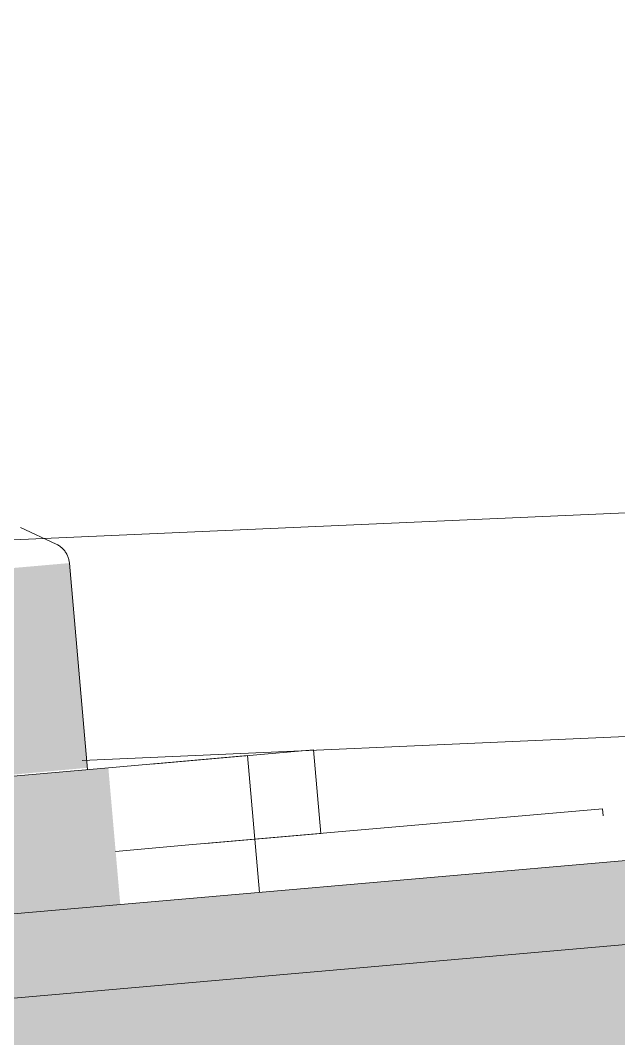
# Model space of a CAD drawing. Header units: metres. Extents: x -4613 to -4328, y -1 to 30.
# Drawn here: x -4567.63201 to -4567.61059, y 16.93829 to 16.97471 of the extents above; entities that cross this region are included whole.
import ezdxf

# ---------------------------------------------------------------- set-up
doc = ezdxf.new("R2010")
doc.units = ezdxf.units.M
doc.layers.add('Q-SPCQ', color=91, linetype='Continuous', lineweight=5)

# ---------------------------------------------------------------- blocks, each defined once
blk = doc.blocks.new('Static Line_Sayfa_Metal Deck_Pan Mount - Up to 15 _ pitch - Max 2 Users-1845519-SOUTH WEST')
at = {"layer": 'Q-SPCQ'}
h = blk.add_hatch(color=256, dxfattribs=at)
h.paths.add_polyline_path([(-4567.651017, 16.946037), (-4567.649344, 16.947975), (-4567.651006, 16.946197)])
h.paths.add_polyline_path([(-4567.64461, 16.946597), (-4567.629616, 16.947975), (-4567.630256, 16.955299), (-4567.645257, 16.953987), (-4567.644731, 16.947975)])
h = blk.add_hatch(color=256, dxfattribs=at)
h.paths.add_polyline_path([(-4567.73987, 16.926006), (-4567.727078, 16.928461), (-4567.725941, 16.932705), (-4567.740346, 16.931445), (-4567.740085, 16.928461)])
h.paths.add_polyline_path([(-4567.724264, 16.927372), (-4567.581245, 16.940111), (-4567.583076, 16.944038), (-4567.72308, 16.93179), (-4567.723972, 16.928461)])
h.paths.add_polyline_path([(-4567.577963, 16.940171), (-4567.540632, 16.943437), (-4567.541107, 16.948876), (-4567.579766, 16.944038), (-4567.579226, 16.942881)])
for points in [[(-4567.653339, 16.940902), (-4567.628435, 16.943081), (-4567.628863, 16.947975), (-4567.653768, 16.945796)], [(-4567.727444, 16.927093), (-4567.723972, 16.928461), (-4567.72308, 16.93179), (-4567.583076, 16.944038), (-4567.579226, 16.940061), (-4567.577963, 16.940171), (-4567.581245, 16.94721), (-4567.725434, 16.934595), (-4567.727078, 16.928461)], [(-4567.626111, 16.945204), (-4567.626111, 16.945204)], [(-4567.626111, 16.945204), (-4567.626111, 16.945204)], [(-4567.626111, 16.945204), (-4567.626111, 16.945204)], [(-4567.626111, 16.945204), (-4567.626111, 16.945204)], [(-4567.626111, 16.945204), (-4567.626111, 16.945204)], [(-4567.626111, 16.945204), (-4567.626111, 16.945204)], [(-4567.626111, 16.945204), (-4567.626111, 16.945204)]]:
    blk.add_hatch(color=256, dxfattribs=at).paths.add_polyline_path(points)
for p, q in [((-4567.630731, 16.955977), (-4567.632011, 16.956574)), ((-4567.630731, 16.955977), (-4567.632011, 16.956574)), ((-4567.630731, 16.955977), (-4567.632011, 16.956574)), ((-4567.630731, 16.955977), (-4567.632011, 16.956574)), ((-4567.630731, 16.955977), (-4567.632011, 16.956574)), ((-4567.630731, 16.955977), (-4567.632011, 16.956574)), ((-4567.630731, 16.955977), (-4567.632011, 16.956574)), ((-4567.630731, 16.955977), (-4567.632011, 16.956574)), ((-4567.630731, 16.955977), (-4567.632011, 16.956574)), ((-4567.630731, 16.955977), (-4567.632011, 16.956574)), ((-4567.630731, 16.955977), (-4567.632011, 16.956574)), ((-4567.630731, 16.955977), (-4567.632011, 16.956574)), ((-4567.630731, 16.955977), (-4567.632011, 16.956574)), ((-4567.630731, 16.955977), (-4567.632011, 16.956574)), ((-4567.630731, 16.955977), (-4567.632011, 16.956574)), ((-4567.630731, 16.955977), (-4567.632011, 16.956574)), ((-4567.630731, 16.955977), (-4567.632011, 16.956574)), ((-4567.62961, 16.94791), (-4567.630256, 16.955299)), ((-4567.627315, 16.94811), (-4567.621516, 16.948618)), ((-4567.627315, 16.94811), (-4567.621516, 16.948618)), ((-4567.627315, 16.94811), (-4567.621516, 16.948618)), ((-4567.627315, 16.94811), (-4567.621516, 16.948618)), ((-4567.627315, 16.94811), (-4567.621516, 16.948618)), ((-4567.627315, 16.94811), (-4567.621516, 16.948618)), ((-4567.627315, 16.94811), (-4567.621516, 16.948618)), ((-4567.627315, 16.94811), (-4567.621516, 16.948618)), ((-4567.627315, 16.94811), (-4567.621516, 16.948618)), ((-4567.627315, 16.94811), (-4567.621516, 16.948618)), ((-4567.627315, 16.94811), (-4567.621516, 16.948618)), ((-4567.627315, 16.94811), (-4567.621516, 16.948618)), ((-4567.627315, 16.94811), (-4567.621516, 16.948618)), ((-4567.627315, 16.94811), (-4567.621516, 16.948618)), ((-4567.627315, 16.94811), (-4567.621516, 16.948618)), ((-4567.627315, 16.94811), (-4567.621516, 16.948618)), ((-4567.627315, 16.94811), (-4567.621516, 16.948618)), ((-4567.627315, 16.94811), (-4567.621516, 16.948618)), ((-4567.627315, 16.94811), (-4567.621516, 16.948618)), ((-4567.627315, 16.94811), (-4567.621516, 16.948618)), ((-4567.627315, 16.94811), (-4567.621516, 16.948618)), ((-4567.627315, 16.94811), (-4567.621516, 16.948618)), ((-4567.627315, 16.94811), (-4567.621516, 16.948618)), ((-4567.627315, 16.94811), (-4567.621516, 16.948618)), ((-4567.627315, 16.94811), (-4567.621516, 16.948618)), ((-4567.627315, 16.94811), (-4567.621516, 16.948618)), ((-4567.627315, 16.94811), (-4567.621516, 16.948618)), ((-4567.627315, 16.94811), (-4567.621516, 16.948618)), ((-4567.627315, 16.94811), (-4567.621516, 16.948618)), ((-4567.627315, 16.94811), (-4567.621516, 16.948618)), ((-4567.627315, 16.94811), (-4567.621516, 16.948618)), ((-4567.627315, 16.94811), (-4567.621516, 16.948618)), ((-4567.627315, 16.94811), (-4567.621516, 16.948618)), ((-4567.627315, 16.94811), (-4567.621516, 16.948618)), ((-4567.621254, 16.945629), (-4567.621516, 16.948618)), ((-4567.621254, 16.945629), (-4567.621516, 16.948618)), ((-4567.621254, 16.945629), (-4567.621516, 16.948618)), ((-4567.621254, 16.945629), (-4567.621516, 16.948618)), ((-4567.621254, 16.945629), (-4567.621516, 16.948618)), ((-4567.621254, 16.945629), (-4567.621516, 16.948618)), ((-4567.621254, 16.945629), (-4567.621516, 16.948618)), ((-4567.621254, 16.945629), (-4567.621516, 16.948618)), ((-4567.621254, 16.945629), (-4567.621516, 16.948618)), ((-4567.621254, 16.945629), (-4567.621516, 16.948618)), ((-4567.621254, 16.945629), (-4567.621516, 16.948618)), ((-4567.621254, 16.945629), (-4567.621516, 16.948618)), ((-4567.621254, 16.945629), (-4567.621516, 16.948618)), ((-4567.621254, 16.945629), (-4567.621516, 16.948618)), ((-4567.621254, 16.945629), (-4567.621516, 16.948618)), ((-4567.621254, 16.945629), (-4567.621516, 16.948618)), ((-4567.621254, 16.945629), (-4567.621516, 16.948618)), ((-4567.623882, 16.948411), (-4567.628863, 16.947975)), ((-4567.623882, 16.948411), (-4567.628863, 16.947975)), ((-4567.623882, 16.948411), (-4567.628863, 16.947975)), ((-4567.623882, 16.948411), (-4567.628863, 16.947975)), ((-4567.623454, 16.943517), (-4567.623882, 16.948411)), ((-4567.623454, 16.943517), (-4567.623882, 16.948411)), ((-4567.653768, 16.945796), (-4567.628863, 16.947975)), ((-4567.581245, 16.94721), (-4567.725434, 16.934595)), ((-4567.611168, 16.946512), (-4567.626111, 16.945204)), ((-4567.611168, 16.946512), (-4567.626111, 16.945204)), ((-4567.611168, 16.946512), (-4567.626111, 16.945204)), ((-4567.611168, 16.946512), (-4567.626111, 16.945204)), ((-4567.611168, 16.946512), (-4567.626111, 16.945204)), ((-4567.611168, 16.946512), (-4567.626111, 16.945204)), ((-4567.611168, 16.946512), (-4567.626111, 16.945204)), ((-4567.611168, 16.946512), (-4567.626111, 16.945204)), ((-4567.611168, 16.946512), (-4567.626111, 16.945204)), ((-4567.611168, 16.946512), (-4567.626111, 16.945204)), ((-4567.611168, 16.946512), (-4567.626111, 16.945204)), ((-4567.611168, 16.946512), (-4567.626111, 16.945204)), ((-4567.611168, 16.946512), (-4567.626111, 16.945204)), ((-4567.611168, 16.946512), (-4567.626111, 16.945204)), ((-4567.611168, 16.946512), (-4567.626111, 16.945204)), ((-4567.611168, 16.946512), (-4567.626111, 16.945204)), ((-4567.611168, 16.946512), (-4567.626111, 16.945204)), ((-4567.611168, 16.946512), (-4567.626111, 16.945204)), ((-4567.611168, 16.946512), (-4567.626111, 16.945204)), ((-4567.611168, 16.946512), (-4567.626111, 16.945204)), ((-4567.611168, 16.946512), (-4567.626111, 16.945204)), ((-4567.611168, 16.946512), (-4567.626111, 16.945204)), ((-4567.611168, 16.946512), (-4567.626111, 16.945204)), ((-4567.611168, 16.946512), (-4567.626111, 16.945204)), ((-4567.611168, 16.946512), (-4567.626111, 16.945204)), ((-4567.611168, 16.946512), (-4567.626111, 16.945204)), ((-4567.611168, 16.946512), (-4567.626111, 16.945204)), ((-4567.611168, 16.946512), (-4567.626111, 16.945204)), ((-4567.611168, 16.946512), (-4567.626111, 16.945204)), ((-4567.611168, 16.946512), (-4567.626111, 16.945204)), ((-4567.611168, 16.946512), (-4567.626111, 16.945204)), ((-4567.611168, 16.946512), (-4567.626111, 16.945204)), ((-4567.611168, 16.946512), (-4567.626111, 16.945204)), ((-4567.611168, 16.946512), (-4567.626111, 16.945204)), ((-4567.611146, 16.946263), (-4567.611168, 16.946512)), ((-4567.611146, 16.946263), (-4567.611168, 16.946512)), ((-4567.611146, 16.946263), (-4567.611168, 16.946512)), ((-4567.611146, 16.946263), (-4567.611168, 16.946512)), ((-4567.611146, 16.946263), (-4567.611168, 16.946512)), ((-4567.611146, 16.946263), (-4567.611168, 16.946512)), ((-4567.611146, 16.946263), (-4567.611168, 16.946512)), ((-4567.611146, 16.946263), (-4567.611168, 16.946512)), ((-4567.611146, 16.946263), (-4567.611168, 16.946512)), ((-4567.611146, 16.946263), (-4567.611168, 16.946512)), ((-4567.611146, 16.946263), (-4567.611168, 16.946512)), ((-4567.611146, 16.946263), (-4567.611168, 16.946512)), ((-4567.611146, 16.946263), (-4567.611168, 16.946512)), ((-4567.611146, 16.946263), (-4567.611168, 16.946512)), ((-4567.611146, 16.946263), (-4567.611168, 16.946512)), ((-4567.611146, 16.946263), (-4567.611168, 16.946512)), ((-4567.611146, 16.946263), (-4567.611168, 16.946512)), ((-4567.621254, 16.945629), (-4567.625385, 16.945268)), ((-4567.621254, 16.945629), (-4567.625385, 16.945268)), ((-4567.621254, 16.945629), (-4567.625385, 16.945268)), ((-4567.621254, 16.945629), (-4567.625385, 16.945268)), ((-4567.621254, 16.945629), (-4567.625385, 16.945268)), ((-4567.621254, 16.945629), (-4567.625385, 16.945268)), ((-4567.621254, 16.945629), (-4567.625385, 16.945268)), ((-4567.621254, 16.945629), (-4567.625385, 16.945268)), ((-4567.621254, 16.945629), (-4567.625385, 16.945268)), ((-4567.621254, 16.945629), (-4567.625385, 16.945268)), ((-4567.621254, 16.945629), (-4567.625385, 16.945268)), ((-4567.621254, 16.945629), (-4567.625385, 16.945268)), ((-4567.621254, 16.945629), (-4567.625385, 16.945268)), ((-4567.621254, 16.945629), (-4567.625385, 16.945268)), ((-4567.621254, 16.945629), (-4567.625385, 16.945268)), ((-4567.621254, 16.945629), (-4567.625385, 16.945268)), ((-4567.621254, 16.945629), (-4567.625385, 16.945268)), ((-4567.621254, 16.945629), (-4567.625385, 16.945268)), ((-4567.621254, 16.945629), (-4567.625385, 16.945268)), ((-4567.621254, 16.945629), (-4567.625385, 16.945268)), ((-4567.621254, 16.945629), (-4567.625385, 16.945268)), ((-4567.621254, 16.945629), (-4567.625385, 16.945268)), ((-4567.621254, 16.945629), (-4567.625385, 16.945268)), ((-4567.621254, 16.945629), (-4567.625385, 16.945268)), ((-4567.621254, 16.945629), (-4567.625385, 16.945268)), ((-4567.621254, 16.945629), (-4567.625385, 16.945268)), ((-4567.621254, 16.945629), (-4567.625385, 16.945268)), ((-4567.621254, 16.945629), (-4567.625385, 16.945268)), ((-4567.621254, 16.945629), (-4567.625385, 16.945268)), ((-4567.621254, 16.945629), (-4567.625385, 16.945268)), ((-4567.621254, 16.945629), (-4567.625385, 16.945268)), ((-4567.621254, 16.945629), (-4567.625385, 16.945268)), ((-4567.621254, 16.945629), (-4567.625385, 16.945268)), ((-4567.621254, 16.945629), (-4567.625385, 16.945268)), ((-4567.626111, 16.945204), (-4567.628601, 16.944986)), ((-4567.72308, 16.93179), (-4567.583076, 16.944038))]:
    blk.add_line(p, q, dxfattribs=at)
at = {"layer": 'Q-SPCQ', "flags": 128}
for points in [[(-4567.630731, 16.955977), (-4567.630701, 16.955962), (-4567.630672, 16.955947), (-4567.630644, 16.95593), (-4567.630616, 16.955912), (-4567.630589, 16.955893), (-4567.630563, 16.955872), (-4567.630537, 16.955851), (-4567.630513, 16.955829), (-4567.630489, 16.955806), (-4567.630466, 16.955782), (-4567.630445, 16.955757), (-4567.630424, 16.955731), (-4567.630405, 16.955704), (-4567.630386, 16.955677), (-4567.630369, 16.955649), (-4567.630352, 16.95562), (-4567.630337, 16.95559), (-4567.630323, 16.95556), (-4567.630311, 16.95553), (-4567.630299, 16.955499), (-4567.630289, 16.955467), (-4567.63028, 16.955436), (-4567.630272, 16.955403), (-4567.630266, 16.955371), (-4567.630261, 16.955338)], [(-4567.630731, 16.955977), (-4567.630701, 16.955962), (-4567.630672, 16.955947), (-4567.630644, 16.95593), (-4567.630616, 16.955912), (-4567.630589, 16.955893), (-4567.630563, 16.955872), (-4567.630537, 16.955851), (-4567.630513, 16.955829), (-4567.630489, 16.955806), (-4567.630466, 16.955782), (-4567.630445, 16.955757), (-4567.630424, 16.955731), (-4567.630405, 16.955704), (-4567.630386, 16.955677), (-4567.630369, 16.955649), (-4567.630352, 16.95562), (-4567.630337, 16.95559), (-4567.630323, 16.95556), (-4567.630311, 16.95553), (-4567.630299, 16.955499), (-4567.630289, 16.955467), (-4567.63028, 16.955436), (-4567.630272, 16.955403), (-4567.630266, 16.955371), (-4567.630261, 16.955338)], [(-4567.630731, 16.955977), (-4567.630701, 16.955962), (-4567.630672, 16.955947), (-4567.630644, 16.95593), (-4567.630616, 16.955912), (-4567.630589, 16.955893), (-4567.630563, 16.955872), (-4567.630537, 16.955851), (-4567.630513, 16.955829), (-4567.630489, 16.955806), (-4567.630466, 16.955782), (-4567.630445, 16.955757), (-4567.630424, 16.955731), (-4567.630405, 16.955704), (-4567.630386, 16.955677), (-4567.630369, 16.955649), (-4567.630352, 16.95562), (-4567.630337, 16.95559), (-4567.630323, 16.95556), (-4567.630311, 16.95553), (-4567.630299, 16.955499), (-4567.630289, 16.955467), (-4567.63028, 16.955436), (-4567.630272, 16.955403), (-4567.630266, 16.955371), (-4567.630261, 16.955338)], [(-4567.630731, 16.955977), (-4567.630701, 16.955962), (-4567.630672, 16.955947), (-4567.630644, 16.95593), (-4567.630616, 16.955912), (-4567.630589, 16.955893), (-4567.630563, 16.955872), (-4567.630537, 16.955851), (-4567.630513, 16.955829), (-4567.630489, 16.955806), (-4567.630466, 16.955782), (-4567.630445, 16.955757), (-4567.630424, 16.955731), (-4567.630405, 16.955704), (-4567.630386, 16.955677), (-4567.630369, 16.955649), (-4567.630352, 16.95562), (-4567.630337, 16.95559), (-4567.630323, 16.95556), (-4567.630311, 16.95553), (-4567.630299, 16.955499), (-4567.630289, 16.955467), (-4567.63028, 16.955436), (-4567.630272, 16.955403), (-4567.630266, 16.955371), (-4567.630261, 16.955338)], [(-4567.630731, 16.955977), (-4567.630701, 16.955962), (-4567.630672, 16.955947), (-4567.630644, 16.95593), (-4567.630616, 16.955912), (-4567.630589, 16.955893), (-4567.630563, 16.955872), (-4567.630537, 16.955851), (-4567.630513, 16.955829), (-4567.630489, 16.955806), (-4567.630466, 16.955782), (-4567.630445, 16.955757), (-4567.630424, 16.955731), (-4567.630405, 16.955704), (-4567.630386, 16.955677), (-4567.630369, 16.955649), (-4567.630352, 16.95562), (-4567.630337, 16.95559), (-4567.630323, 16.95556), (-4567.630311, 16.95553), (-4567.630299, 16.955499), (-4567.630289, 16.955467), (-4567.63028, 16.955436), (-4567.630272, 16.955403), (-4567.630266, 16.955371), (-4567.630261, 16.955338)], [(-4567.630731, 16.955977), (-4567.630701, 16.955962), (-4567.630672, 16.955947), (-4567.630644, 16.95593), (-4567.630616, 16.955912), (-4567.630589, 16.955893), (-4567.630563, 16.955872), (-4567.630537, 16.955851), (-4567.630513, 16.955829), (-4567.630489, 16.955806), (-4567.630466, 16.955782), (-4567.630445, 16.955757), (-4567.630424, 16.955731), (-4567.630405, 16.955704), (-4567.630386, 16.955677), (-4567.630369, 16.955649), (-4567.630352, 16.95562), (-4567.630337, 16.95559), (-4567.630323, 16.95556), (-4567.630311, 16.95553), (-4567.630299, 16.955499), (-4567.630289, 16.955467), (-4567.63028, 16.955436), (-4567.630272, 16.955403), (-4567.630266, 16.955371), (-4567.630261, 16.955338)], [(-4567.630731, 16.955977), (-4567.630701, 16.955962), (-4567.630672, 16.955947), (-4567.630644, 16.95593), (-4567.630616, 16.955912), (-4567.630589, 16.955893), (-4567.630563, 16.955872), (-4567.630537, 16.955851), (-4567.630513, 16.955829), (-4567.630489, 16.955806), (-4567.630466, 16.955782), (-4567.630445, 16.955757), (-4567.630424, 16.955731), (-4567.630405, 16.955704), (-4567.630386, 16.955677), (-4567.630369, 16.955649), (-4567.630352, 16.95562), (-4567.630337, 16.95559), (-4567.630323, 16.95556), (-4567.630311, 16.95553), (-4567.630299, 16.955499), (-4567.630289, 16.955467), (-4567.63028, 16.955436), (-4567.630272, 16.955403), (-4567.630266, 16.955371), (-4567.630261, 16.955338)], [(-4567.630731, 16.955977), (-4567.630701, 16.955962), (-4567.630672, 16.955947), (-4567.630644, 16.95593), (-4567.630616, 16.955912), (-4567.630589, 16.955893), (-4567.630563, 16.955872), (-4567.630537, 16.955851), (-4567.630513, 16.955829), (-4567.630489, 16.955806), (-4567.630466, 16.955782), (-4567.630445, 16.955757), (-4567.630424, 16.955731), (-4567.630405, 16.955704), (-4567.630386, 16.955677), (-4567.630369, 16.955649), (-4567.630352, 16.95562), (-4567.630337, 16.95559), (-4567.630323, 16.95556), (-4567.630311, 16.95553), (-4567.630299, 16.955499), (-4567.630289, 16.955467), (-4567.63028, 16.955436), (-4567.630272, 16.955403), (-4567.630266, 16.955371), (-4567.630261, 16.955338)], [(-4567.630731, 16.955977), (-4567.630701, 16.955962), (-4567.630672, 16.955947), (-4567.630644, 16.95593), (-4567.630616, 16.955912), (-4567.630589, 16.955893), (-4567.630563, 16.955872), (-4567.630537, 16.955851), (-4567.630513, 16.955829), (-4567.630489, 16.955806), (-4567.630466, 16.955782), (-4567.630445, 16.955757), (-4567.630424, 16.955731), (-4567.630405, 16.955704), (-4567.630386, 16.955677), (-4567.630369, 16.955649), (-4567.630352, 16.95562), (-4567.630337, 16.95559), (-4567.630323, 16.95556), (-4567.630311, 16.95553), (-4567.630299, 16.955499), (-4567.630289, 16.955467), (-4567.63028, 16.955436), (-4567.630272, 16.955403), (-4567.630266, 16.955371), (-4567.630261, 16.955338)], [(-4567.630731, 16.955977), (-4567.630701, 16.955962), (-4567.630672, 16.955947), (-4567.630644, 16.95593), (-4567.630616, 16.955912), (-4567.630589, 16.955893), (-4567.630563, 16.955872), (-4567.630537, 16.955851), (-4567.630513, 16.955829), (-4567.630489, 16.955806), (-4567.630466, 16.955782), (-4567.630445, 16.955757), (-4567.630424, 16.955731), (-4567.630405, 16.955704), (-4567.630386, 16.955677), (-4567.630369, 16.955649), (-4567.630352, 16.95562), (-4567.630337, 16.95559), (-4567.630323, 16.95556), (-4567.630311, 16.95553), (-4567.630299, 16.955499), (-4567.630289, 16.955467), (-4567.63028, 16.955436), (-4567.630272, 16.955403), (-4567.630266, 16.955371), (-4567.630261, 16.955338)], [(-4567.630731, 16.955977), (-4567.630701, 16.955962), (-4567.630672, 16.955947), (-4567.630644, 16.95593), (-4567.630616, 16.955912), (-4567.630589, 16.955893), (-4567.630563, 16.955872), (-4567.630537, 16.955851), (-4567.630513, 16.955829), (-4567.630489, 16.955806), (-4567.630466, 16.955782), (-4567.630445, 16.955757), (-4567.630424, 16.955731), (-4567.630405, 16.955704), (-4567.630386, 16.955677), (-4567.630369, 16.955649), (-4567.630352, 16.95562), (-4567.630337, 16.95559), (-4567.630323, 16.95556), (-4567.630311, 16.95553), (-4567.630299, 16.955499), (-4567.630289, 16.955467), (-4567.63028, 16.955436), (-4567.630272, 16.955403), (-4567.630266, 16.955371), (-4567.630261, 16.955338)], [(-4567.630731, 16.955977), (-4567.630701, 16.955962), (-4567.630672, 16.955947), (-4567.630644, 16.95593), (-4567.630616, 16.955912), (-4567.630589, 16.955893), (-4567.630563, 16.955872), (-4567.630537, 16.955851), (-4567.630513, 16.955829), (-4567.630489, 16.955806), (-4567.630466, 16.955782), (-4567.630445, 16.955757), (-4567.630424, 16.955731), (-4567.630405, 16.955704), (-4567.630386, 16.955677), (-4567.630369, 16.955649), (-4567.630352, 16.95562), (-4567.630337, 16.95559), (-4567.630323, 16.95556), (-4567.630311, 16.95553), (-4567.630299, 16.955499), (-4567.630289, 16.955467), (-4567.63028, 16.955436), (-4567.630272, 16.955403), (-4567.630266, 16.955371), (-4567.630261, 16.955338)], [(-4567.630731, 16.955977), (-4567.630701, 16.955962), (-4567.630672, 16.955947), (-4567.630644, 16.95593), (-4567.630616, 16.955912), (-4567.630589, 16.955893), (-4567.630563, 16.955872), (-4567.630537, 16.955851), (-4567.630513, 16.955829), (-4567.630489, 16.955806), (-4567.630466, 16.955782), (-4567.630445, 16.955757), (-4567.630424, 16.955731), (-4567.630405, 16.955704), (-4567.630386, 16.955677), (-4567.630369, 16.955649), (-4567.630352, 16.95562), (-4567.630337, 16.95559), (-4567.630323, 16.95556), (-4567.630311, 16.95553), (-4567.630299, 16.955499), (-4567.630289, 16.955467), (-4567.63028, 16.955436), (-4567.630272, 16.955403), (-4567.630266, 16.955371), (-4567.630261, 16.955338)], [(-4567.630731, 16.955977), (-4567.630701, 16.955962), (-4567.630672, 16.955947), (-4567.630644, 16.95593), (-4567.630616, 16.955912), (-4567.630589, 16.955893), (-4567.630563, 16.955872), (-4567.630537, 16.955851), (-4567.630513, 16.955829), (-4567.630489, 16.955806), (-4567.630466, 16.955782), (-4567.630445, 16.955757), (-4567.630424, 16.955731), (-4567.630405, 16.955704), (-4567.630386, 16.955677), (-4567.630369, 16.955649), (-4567.630352, 16.95562), (-4567.630337, 16.95559), (-4567.630323, 16.95556), (-4567.630311, 16.95553), (-4567.630299, 16.955499), (-4567.630289, 16.955467), (-4567.63028, 16.955436), (-4567.630272, 16.955403), (-4567.630266, 16.955371), (-4567.630261, 16.955338)], [(-4567.630731, 16.955977), (-4567.630701, 16.955962), (-4567.630672, 16.955947), (-4567.630644, 16.95593), (-4567.630616, 16.955912), (-4567.630589, 16.955893), (-4567.630563, 16.955872), (-4567.630537, 16.955851), (-4567.630513, 16.955829), (-4567.630489, 16.955806), (-4567.630466, 16.955782), (-4567.630445, 16.955757), (-4567.630424, 16.955731), (-4567.630405, 16.955704), (-4567.630386, 16.955677), (-4567.630369, 16.955649), (-4567.630352, 16.95562), (-4567.630337, 16.95559), (-4567.630323, 16.95556), (-4567.630311, 16.95553), (-4567.630299, 16.955499), (-4567.630289, 16.955467), (-4567.63028, 16.955436), (-4567.630272, 16.955403), (-4567.630266, 16.955371), (-4567.630261, 16.955338)], [(-4567.630731, 16.955977), (-4567.630701, 16.955962), (-4567.630672, 16.955947), (-4567.630644, 16.95593), (-4567.630616, 16.955912), (-4567.630589, 16.955893), (-4567.630563, 16.955872), (-4567.630537, 16.955851), (-4567.630513, 16.955829), (-4567.630489, 16.955806), (-4567.630466, 16.955782), (-4567.630445, 16.955757), (-4567.630424, 16.955731), (-4567.630405, 16.955704), (-4567.630386, 16.955677), (-4567.630369, 16.955649), (-4567.630352, 16.95562), (-4567.630337, 16.95559), (-4567.630323, 16.95556), (-4567.630311, 16.95553), (-4567.630299, 16.955499), (-4567.630289, 16.955467), (-4567.63028, 16.955436), (-4567.630272, 16.955403), (-4567.630266, 16.955371), (-4567.630261, 16.955338)], [(-4567.630731, 16.955977), (-4567.630701, 16.955962), (-4567.630672, 16.955947), (-4567.630644, 16.95593), (-4567.630616, 16.955912), (-4567.630589, 16.955893), (-4567.630563, 16.955872), (-4567.630537, 16.955851), (-4567.630513, 16.955829), (-4567.630489, 16.955806), (-4567.630466, 16.955782), (-4567.630445, 16.955757), (-4567.630424, 16.955731), (-4567.630405, 16.955704), (-4567.630386, 16.955677), (-4567.630369, 16.955649), (-4567.630352, 16.95562), (-4567.630337, 16.95559), (-4567.630323, 16.95556), (-4567.630311, 16.95553), (-4567.630299, 16.955499), (-4567.630289, 16.955467), (-4567.63028, 16.955436), (-4567.630272, 16.955403), (-4567.630266, 16.955371), (-4567.630261, 16.955338), (-4567.630257, 16.955305)]]:
    blk.add_lwpolyline(points, dxfattribs=at)
blk = doc.blocks.new('Static Line_Sayfa_Metal Deck_Pan Mount - Up to 15 _ pitch - Max 2 Users-1846359-SOUTH WEST')
at = {"layer": 'Q-SPCQ'}
for p, q in [((-4567.210065, 16.974712), (-4567.640127, 16.955786)), ((-4567.629796, 16.948233), (-4567.340092, 16.960982))]:
    blk.add_line(p, q, dxfattribs=at)

msp = doc.modelspace()

# ---------------------------------------------------------------- block references
at = {"layer": 'Q-SPCQ'}
for name in ['Static Line_Sayfa_Metal Deck_Pan Mount - Up to 15 _ pitch - Max 2 Users-1845519-SOUTH WEST', 'Static Line_Sayfa_Metal Deck_Pan Mount - Up to 15 _ pitch - Max 2 Users-1846359-SOUTH WEST']:
    msp.add_blockref(name, (0, 0), dxfattribs=at)

doc.saveas('drawing.dxf')
